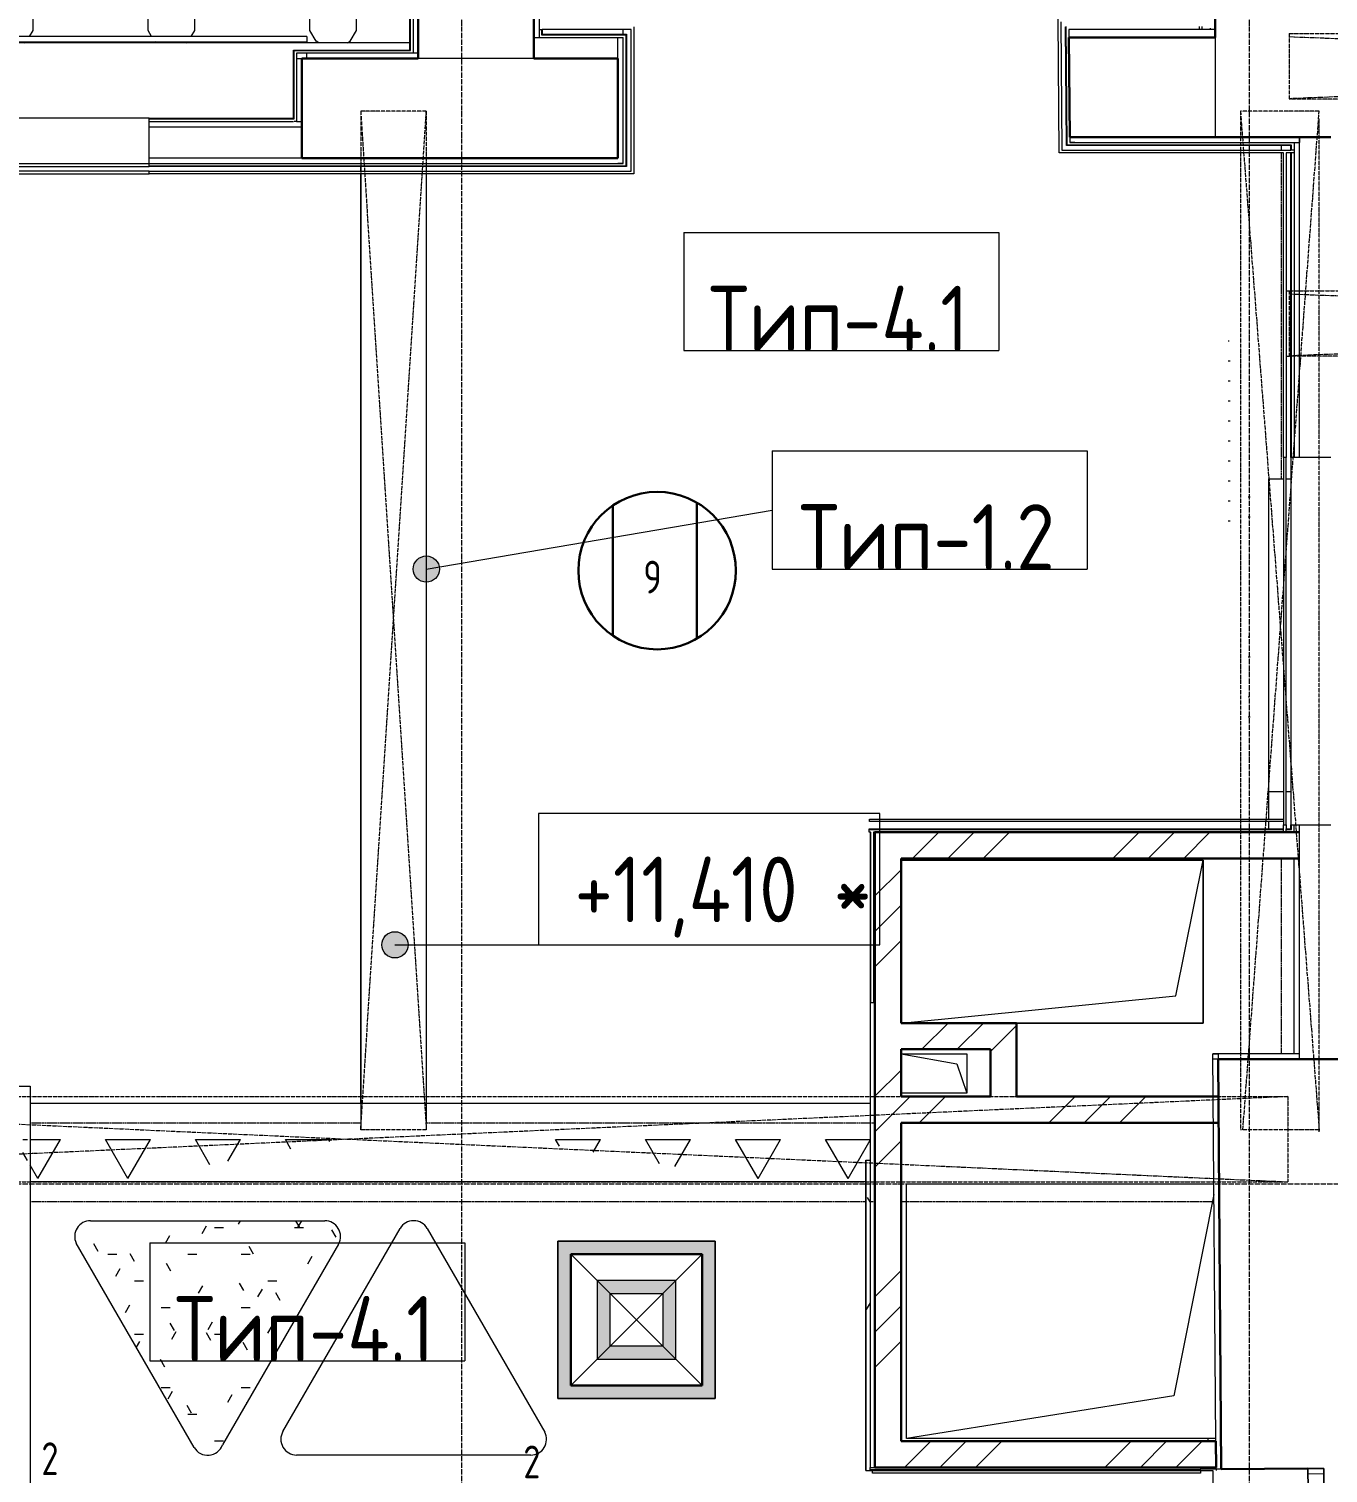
# Model space of a CAD drawing. Header units: millimetres. Extents: x -10438 to 68527, y -5058 to 44223.
# Drawn here: x 44200 to 49149, y 7192 to 12695 of the extents above; entities that cross this region are included whole.
import ezdxf

# ---------------------------------------------------------------- set-up
doc = ezdxf.new("R2010")
doc.units = ezdxf.units.MM
for name, pattern in [('ADSK_Линия сетки', [25, 20, -2.5, 0, -2.5]), ('ADSK_Штрих_ш3 п1_5', [4.5, 3, -1.5]), ('ADSK_Штрихпунктирная 2 точки_ш15 п1_5 п1_5 п1_5', [19.5, 15, -1.5, 0, -1.5, 0, -1.5])]:
    doc.linetypes.add(name, pattern=pattern)
for name, color, linetype, lineweight in [('_ Окна', 7, 'Continuous', 9), ('Аннотация', 7, 'Continuous', 20), ('Каркас', 7, 'Continuous', 18), ('Марки', 7, 'Continuous', 20), ('Обобщенные модели', 7, 'Continuous', 18), ('Окна', 7, 'Continuous', 9), ('Оси', 7, 'Continuous', 9), ('Отметки', 7, 'Continuous', 9), ('Перекрытие', 7, 'Continuous', 18), ('Потолки', 7, 'Continuous', 9), ('Потолки штриховка', 7, 'Continuous', 9), ('Стены внутренние', 7, 'Continuous', 18), ('Стены наружные', 7, 'Continuous', 18), ('Стены несущие', 7, 'Continuous', 30), ('Стены отделка', 7, 'Continuous', 30), ('Стены перегородки', 7, 'Continuous', 30), ('Стены штриховка', 7, 'Continuous', 9), ('Узлы', 7, 'Continuous', 18)]:
    doc.layers.add(name, color=color, linetype=linetype, lineweight=lineweight)
doc.layers.add('Линии', color=7, linetype='Continuous', lineweight=9, true_color=0x00a600)
doc.styles.add('GOST Common_2', font='GOST_Common.ttf', dxfattribs={"width": 0.9, "height": 250})
doc.styles.add('GOST Common_4', font='GOST_Common.ttf', dxfattribs={"width": 0.8, "height": 350})
doc.styles.add('GOST Common_B', font='', dxfattribs={"width": 0.9, "height": 250})
doc.styles.get('GOST Common_B').set_extended_font_data('GOST Common', bold=True)
pattern_1 = [(45, (0, 0), (-381.661, 381.661), []), (45, (134.94, 0), (0, 763.322), []), (45, (-134.94, 0), (0, 763.322), [])]
pattern_2 = [(0, (0, 0), (406.4, 101.6), [33.528, -271.272, 33.528, -271.272, -1625.6]), (0, (0, 0), (406.4, 101.6), [-609.6, 33.528, -576.072, 33.528, -271.272, -711.2]), (0, (0, 0), (406.4, 101.6), [-1524, 33.528, -169.672, 33.528, -474.472]), (120, (152.4, 50.8), (-291.18818, 301.15272), [33.528, -271.272, 33.528, -271.272, -1625.6]), (120, (152.4, 50.8), (-291.18818, 301.15272), [-609.6, 33.528, -576.072, 33.528, -271.272, -711.2]), (120, (152.4, 50.8), (-291.18818, 301.15272), [-1524, 33.528, -169.672, 33.528, -474.472]), (240, (203.2, 254), (-115.21182, -402.75272), [33.528, -271.272, 33.528, -271.272, -1625.6]), (240, (203.2, 254), (-115.21182, -402.75272), [-609.6, 33.528, -576.072, 33.528, -271.272, -711.2]), (240, (203.2, 254), (-115.21182, -402.75272), [-1524, 33.528, -169.672, 33.528, -474.472])]

# ---------------------------------------------------------------- blocks, each defined once
blk = doc.blocks.new('окна_rehau_однопольное_фрамуга_сверху - 840х2230 _глухое_ _нов_ ок-21-2202543-План потолков 3-го этажа')
at = {"layer": '_ Окна', "lineweight": 18}
for p, q in [((-440, 75), (-440, 135)), ((-440, 135), (-360, 135)), ((-360, 135), (-360, 75)), ((360, 135), (360, 75)), ((440, 135), (360, 135)), ((440, 75), (440, 135)), ((-360, 75), (-440, 75)), ((360, 75), (440, 75))]:
    blk.add_line(p, q, dxfattribs=at)
at = {"layer": '_ Окна'}
for p, q in [((-420, 75), (-420, 135)), ((420, 75), (420, 135)), ((-360, 105), (360, 105))]:
    blk.add_line(p, q, dxfattribs=at)
at = {"layer": 'Окна'}
for p, q in [((-440, 135), (-440, 75)), ((-360, 135), (-440, 135)), ((-360, 135), (360, 135)), ((440, 135), (360, 135)), ((440, 75), (440, 135)), ((-440, 75), (-360, 75)), ((360, 75), (-360, 75)), ((360, 75), (440, 75))]:
    blk.add_line(p, q, dxfattribs=at)
blk = doc.blocks.new('GM_Отверстие прямоугольное _в плите_ - Отверстие-V20-План потолков 3-го этажа')
at = {"layer": 'Обобщенные модели'}
for p, q in [((-75, -125), (-75, 125)), ((-75, 125), (75, 125)), ((-75, -125), (-75, 125)), ((-75, 125), (75, 125)), ((-37.5, 87.5), (75, 125)), ((75, 125), (75, -125)), ((75, 125), (75, -125)), ((-75, -125), (-37.5, 87.5))]:
    blk.add_line(p, q, dxfattribs=at)
blk = doc.blocks.new('GM_Отверстие прямоугольное _в плите_ - Отверстие-7241419-План потолков 3-го этажа')
at = {"layer": 'Обобщенные модели'}
for p, q in [((-310, 575), (-206.7, -471.7)), ((310, -575), (310, 575)), ((310, 575), (310, -575)), ((-310, 135), (-310, -575)), ((-310, -575), (-310, 135)), ((-206.7, -471.7), (310, -575)), ((-310, -575), (310, -575)), ((310, -575), (-310, -575))]:
    blk.add_line(p, q, dxfattribs=at)
blk = doc.blocks.new('GM_Отверстие прямоугольное _в плите_ - Отверстие-7250459-План потолков 3-го этажа')
at = {"layer": 'Обобщенные модели'}
for p, q in [((-589, 485), (590, 485)), ((-589, 485), (590, 485)), ((-428.3, 323.3), (590, 485)), ((590, 485), (590, -485)), ((590, 485), (590, -417.1)), ((-581.8, -444), (-428.3, 323.3)), ((590, -485), (-581.5, -485))]:
    blk.add_line(p, q, dxfattribs=at)
blk = doc.blocks.new('Высотные отметки - Рамка-12095-План потолков 3-го этажа')
at = {"layer": 'Аннотация'}
for p, q in [((-6.5, 0), (-6.5, 5)), ((-6.5, 5), (6.5, 5)), ((6.5, 5), (6.5, 0)), ((6.5, 0), (-6.5, 0))]:
    blk.add_line(p, q, dxfattribs=at)
blk = doc.blocks.new('ADSK_Марка_Потолок - ADSK_Марка и Смещение от уровня-155896-План потолков 3-го этажа')
at = {"layer": 'Марки'}
for p, q in [((-6, 4.5), (-6, 0)), ((-6, 4.5), (6, 4.5)), ((6, 4.5), (6, 0)), ((-6, 0), (6, 0))]:
    blk.add_line(p, q, dxfattribs=at)

msp = doc.modelspace()

# ---------------------------------------------------------------- hatches: boundary and pattern name
at = {"layer": 'Марки'}
h = msp.add_hatch(color=256, dxfattribs=at)
edge = h.paths.add_edge_path()
edge.add_arc((45713.912, 10636.542), 50, 0, 360)
at = {"layer": 'Отметки'}
h = msp.add_hatch(color=256, dxfattribs=at)
edge = h.paths.add_edge_path()
edge.add_arc((45594.28, 9205.161), 50, 0, 360)
at = {"layer": 'Потолки штриховка', "lineweight": 18}
h = msp.add_hatch(dxfattribs=at)
h.set_pattern_fill('FP_32', color=256, style=0, pattern_type=2)
h.set_pattern_definition([(0, (65.08, 0), (0, 177.8), [47.641, -260.317]), (60, (153.98, 23.82), (-153.9793, 88.9), [47.641, -260.317]), (120, (177.8, 112.72), (-153.9793, -88.9), [47.641, -260.317]), (30, (112.72, 0), (-0.0002, 355.6003), [47.641, -307.959]), (30, (23.82, 153.98), (-0.0002, 355.6003), [47.641, -307.959]), (150, (65.08, 0), (-307.9588, -177.8003), [47.641, -307.959]), (150, (153.98, 153.98), (-307.9588, -177.8003), [47.641, -307.959]), (90, (177.8, 65.08), (-307.959, 177.8), [47.641, -307.959]), (90, (0, 65.08), (-307.959, 177.8), [47.641, -307.959])])
h.paths.add_polyline_path([(42314.02, 12631.565), (42382.063, 12631.565), (42382.063, 12641.937), (45651.189, 12641.937), (45651.189, 14560.811), (45595.613, 14560.811), (45595.613, 14455.477), (43865.613, 14455.477), (43865.613, 14560.811), (43775, 14560.811), (43775, 14497.805), (42057, 14497.805), (42057, 12631.565)])
h.paths.add_polyline_path([(44482.223, 12645.656), (42460, 12645.656), (42460, 12665.656), (45258.396, 12665.656), (45258.396, 12645.656), (45204.957, 12645.656)])
h = msp.add_hatch(dxfattribs=at)
h.set_pattern_fill('FP_26', color=256, style=0, pattern_type=2)
h.set_pattern_definition([(0, (0, 762), (762, 76.2), [7.62, -373.38, 7.62, -373.38]), (0, (76.2, 91.44), (762, 76.2), [7.62, -220.98, 7.62, -525.78]), (0, (152.4, 106.68), (762, 76.2), [7.62, -68.58, 7.62, -678.18]), (0, (457.2, 60.96), (762, 76.2), [7.62, -220.98, 7.62, -525.78]), (0, (533.4, 45.72), (762, 76.2), [7.62, -68.58, 7.62, -678.18])])
h.paths.add_polyline_path([(48923.614, 9740.522), (48922.522, 9789.348), (48889.381, 9789.348), (48892.717, 9740.522)])
h.paths.add_polyline_path([(48818.629, 10825), (48821.065, 10789.348), (48923.614, 10789.348), (48923.614, 10980), (48818.629, 10980)])
h.paths.add_polyline_path([(48818.629, 10765.396), (48818.629, 10825), (48752.685, 11790.27), (48719.096, 11790.27), (48719.096, 10765.396)])
h.paths.add_polyline_path([(48857.709, 10252.959), (48822.701, 10765.396), (48818.629, 10765.396), (48818.629, 10266.877), (48821.936, 10252.959)])
h.paths.add_polyline_path([(48912.048, 9823.524), (48923.614, 9824.947), (48923.614, 10252.959), (48857.709, 10252.959), (48872.149, 10041.586), (48821.936, 10252.959), (48818.629, 10252.959), (48818.629, 10128.351), (48879.875, 9928.508)])
h.paths.add_polyline_path([(48923.614, 12231.937), (48970, 12231.937), (48970, 12248.091), (48968.115, 12249.937), (48923.614, 12249.937)])
at = {"layer": 'Потолки штриховка', "lineweight": 18, "true_color": 0x787878}
h = msp.add_hatch(dxfattribs=at)
h.set_pattern_fill('FP_51', color=8, style=0, pattern_type=2)
h.set_pattern_definition([(60, (0, 0), (-171.4499, 296.96), [171.45, -171.45]), (120, (0, 0), (-342.8999, 6e-05), [171.45, -171.45]), (0, (-85.72, 148.48), (171.45, 296.96), [171.45, -171.45])])
h.paths.add_polyline_path([(48744.357, 1895.057), (48762.511, 1895.057), (48760.235, 2195.057), (48672.038, 2195.057), (48672.038, 1895.057), (48744.207, 1895.057)])
h.paths.add_polyline_path([(44205, 1895.057), (44387.654, 1895.057), (44560.791, 2195.057), (44205, 2195.057), (44205, 2053.966)])
h.paths.add_polyline_path([(47525.589, 1895.057), (47698.726, 2195.057), (47498.726, 2195.057), (47325.589, 1895.057), (47514.677, 1895.057)])
h.paths.add_polyline_path([(46948.027, 1895.057), (47142.622, 1895.057), (46969.502, 2195.057), (46769.355, 2195.057), (46942.695, 1895.057)])
h.paths.add_polyline_path([(44195, 1895.057), (44195, 2195.057), (44177, 2194.295), (44177, 1895.057)])
h.paths.add_polyline_path([(45957.127, 1895.057), (46130.265, 2195.057), (45930.265, 2195.057), (45757.127, 1895.057), (45946.216, 1895.057)])
h.paths.add_polyline_path([(45379.566, 1895.057), (45574.16, 1895.057), (45401.041, 2195.057), (45200.894, 2195.057), (45374.234, 1895.057)])
h.paths.add_polyline_path([(48602.038, 1895.057), (48602.038, 2195.057), (48337.816, 2195.057), (48511.156, 1895.057), (48516.488, 1895.057)])
h.paths.add_polyline_path([(48612.038, 1895.057), (48620.038, 1895.057), (48620.038, 2195.057), (48612.038, 2195.057), (48612.038, 1912.818)])
h.paths.add_polyline_path([(47512.003, 3890), (48707.369, 3890), (48706.481, 4007.057), (48511.724, 4007.057), (48505.995, 3999.725), (48493.584, 3990.327), (48479.179, 3984.424), (48463.743, 3982.411), (47571.377, 3982.411), (47557.238, 3984.101), (47543.896, 3989.076), (47532.102, 3997.055), (47522.812, 4007.057), (47282.078, 4007.057), (47277.751, 4001.242), (47263.18, 3990.327), (47254.627, 3986.031), (47241.07, 3982.817), (47227.136, 3982.817), (47213.579, 3986.031), (47201.128, 3992.285), (47190.455, 4001.242), (47186.128, 4007.057), (46943.263, 4007.057), (46937.533, 3999.725), (46925.123, 3990.327), (46910.718, 3984.424), (46895.281, 3982.411), (46002.916, 3982.411), (45988.777, 3984.101), (45975.435, 3989.076), (45963.641, 3997.055), (45954.06, 4007.057), (45713.617, 4007.057), (45709.29, 4001.242), (45695.026, 3990.481), (45686.166, 3986.031), (45672.609, 3982.817), (45658.675, 3982.817), (45643.052, 3987.068), (45632.667, 3992.285), (45621.994, 4001.242), (45617.667, 4007.057), (45374.802, 4007.057), (45369.072, 3999.725), (45356.662, 3990.327), (45342.257, 3984.424), (45326.82, 3982.411), (44434.455, 3982.411), (44419.539, 3984.295), (44405.561, 3989.828), (44393.397, 3998.663), (44385.313, 4007.057), (44205, 4007.057), (44205, 3890), (47373.16, 3890)])
h.paths.add_polyline_path([(44195, 3890), (44195, 4007.057), (44177, 4007.057), (44177, 3890)])
h.paths.add_polyline_path([(48730.338, 3890), (48735.37, 3890), (48734.482, 4007.057), (48716.481, 4007.057), (48717.389, 3890), (48727.038, 3890)])
h.paths.add_polyline_path([(44177, 8302.057), (44195, 8302.057), (44195, 8602.057), (44177, 8600.946), (44177, 8459.429)])
h.paths.add_polyline_path([(44205, 8302.057), (44552.228, 8302.057), (45713.912, 8527.057), (46995.353, 8302.057), (47387.5, 8302.057), (47387.5, 8384.398), (47404.5, 8384.398), (47404.5, 8602.057), (44205, 8602.057), (44205, 8459.429)])
at = {"layer": 'Потолки штриховка', "lineweight": 18}
h = msp.add_hatch(dxfattribs=at)
h.set_pattern_fill('FP_64', color=256, style=0, pattern_type=2)
h.set_pattern_definition(pattern_2)
h.paths.add_polyline_path([(44878.765, 7260.521), (44893.774, 7261.805), (44907.99, 7266.788), (44920.516, 7275.155), (44932.692, 7290.48), (44937.5, 7299.749), (45379.566, 8064.832), (45385.249, 8079.325), (45387.026, 8094.791), (45384.779, 8110.195), (45378.658, 8124.508), (45369.072, 8136.774), (45356.662, 8146.172), (45342.257, 8152.075), (45326.82, 8154.087), (44434.455, 8154.088), (44419.539, 8152.204), (44405.561, 8146.671), (44393.397, 8137.836), (44383.812, 8126.254), (44377.407, 8112.652), (44374.586, 8097.886), (44375.524, 8082.881), (44380.164, 8068.581), (44829.226, 7290.48), (44838.334, 7278.482), (44850.143, 7269.13), (44863.909, 7263.014), (44871.112, 7261.805)])
at = {"layer": 'Стены внутренние', "lineweight": 9}
h = msp.add_hatch(dxfattribs=at)
h.set_pattern_fill('FP_1', color=256, style=0, pattern_type=2)
h.set_pattern_definition(pattern_1)
h.paths.add_polyline_path([(48681.572, 9534.429), (49039.096, 9534.429), (49039.096, 9634.429), (47422.5, 9634.429), (47422.5, 9534.429), (48672.5, 9534.429)])
h = msp.add_hatch(dxfattribs=at)
h.set_pattern_fill('FP_1', color=256, style=0, pattern_type=2)
h.set_pattern_definition(pattern_1)
h.paths.add_polyline_path([(47422.5, 7314.5), (47522.5, 7314.5), (47522.5, 9534.429), (47422.5, 9534.429), (47422.5, 7690.773)])
h = msp.add_hatch(dxfattribs=at)
h.set_pattern_fill('FP_1', color=256, style=0, pattern_type=2)
h.set_pattern_definition(pattern_1)
h.paths.add_polyline_path([(47522.5, 8807.057), (47862.5, 8807.057), (47862.5, 8907.057), (47522.5, 8907.057)])
h = msp.add_hatch(dxfattribs=at)
h.set_pattern_fill('FP_1', color=256, style=0, pattern_type=2)
h.set_pattern_definition(pattern_1)
h.paths.add_polyline_path([(47962.5, 8627.057), (47962.5, 8907.057), (47862.5, 8907.057), (47862.5, 8627.057)])
h = msp.add_hatch(dxfattribs=at)
h.set_pattern_fill('FP_1', color=256, style=0, pattern_type=2)
h.set_pattern_definition(pattern_1)
h.paths.add_polyline_path([(48613.946, 8527.057), (48731.419, 8527.057), (48730.338, 8627.057), (47522.5, 8627.057), (47522.5, 8527.057), (48095.895, 8527.057)])
h = msp.add_hatch(dxfattribs=at)
h.set_pattern_fill('FP_47', color=256, style=0, pattern_type=2)
h.set_pattern_definition(pattern_2)
h.paths.add_polyline_path([(47389.5, 7202.5), (47404.5, 7202.5), (47404.5, 8384.398), (47389.5, 8384.398), (47389.5, 7214.5)])
h = msp.add_hatch(dxfattribs=at)
h.set_pattern_fill('FP_1', color=256, style=0, pattern_type=2)
h.set_pattern_definition(pattern_1)
h.paths.add_polyline_path([(48457.262, 7214.5), (48722.139, 7214.5), (48721.38, 7314.5), (47422.5, 7314.5), (47422.5, 7214.5), (48095.895, 7214.5)])
at = {"layer": 'Узлы', "true_color": 0x939393}
h = msp.add_hatch(color=252, dxfattribs=at)
h.paths.add_polyline_path([(46764.366, 7476.291), (46814.366, 7476.291), (46814.366, 8076.291), (46214.366, 8076.291), (46214.366, 7476.291), (46736.296, 7476.291)])
h.paths.add_polyline_path([(46764.366, 7526.291), (46264.366, 7526.291), (46264.366, 8026.291), (46764.366, 8026.291), (46764.366, 7690.773)])
h.paths.add_polyline_path([(46364.366, 7626.291), (46664.366, 7626.291), (46664.366, 7926.291), (46364.366, 7926.291), (46364.366, 7676.291)])
h.paths.add_polyline_path([(46414.366, 7676.291), (46414.366, 7876.291), (46614.366, 7876.291), (46614.366, 7676.291)])

# ---------------------------------------------------------------- linework, layer by layer
at = {"layer": 'Каркас', "color": 8, "linetype": 'ADSK_Штрих_ш3 п1_5', "lineweight": 9, "true_color": 0x808080}
for p, q in [((48970, 12250.024), (48970, 12231.937)), ((48970, 12222.044), (48970, 10980)), ((45463.912, 12169.937), (45463.912, 12151.937)), ((45713.912, 12169.937), (45713.912, 12151.937)), ((45463.912, 12141.937), (45463.912, 8527.057)), ((45713.912, 12141.937), (45713.912, 8527.057)), ((48989.096, 11697.156), (49007.096, 11697.156)), ((48989.096, 11447.156), (49007.096, 11447.156)), ((48970, 9534.429), (48970, 8789.429)), ((44205, 8527.057), (45463.912, 8527.057)), ((45713.912, 8527.057), (47422.5, 8527.057)), ((44205, 8227.057), (47387.5, 8227.057)), ((47404.5, 8227.057), (47422.5, 8227.057)), ((47522.5, 8227.057), (48714.454, 8227.057))]:
    msp.add_line(p, q, dxfattribs=at)
at = {"layer": 'Линии', "color": 7, "linetype": 'ADSK_Штрихпунктирная 2 точки_ш15 п1_5 п1_5 п1_5'}
for p, q in [((49000.885, 12677.156), (55269.86, 12677.156)), ((55269.86, 12677.156), (49000.885, 12428.602)), ((49000.885, 12677.156), (49000.885, 12428.602)), ((49000.885, 12664.98), (55269.86, 12427.156)), ((45463.912, 8499.989), (45713.912, 12381.663)), ((45713.912, 12381.663), (45463.912, 12381.663)), ((45463.912, 12381.663), (45713.912, 8499.989)), ((45463.912, 12381.663), (45463.912, 8499.989)), ((45713.912, 12381.663), (45713.912, 8499.989)), ((49115, 12381.663), (48815, 12381.663)), ((48815, 12381.663), (49115.52, 8493.258)), ((48815, 12381.663), (48815, 8499.989)), ((48824.34, 8499.989), (49115, 12381.663)), ((55269.86, 12427.156), (49000.885, 12427.156)), ((49115.52, 8493.258), (49115.52, 12353.258)), ((49000.885, 11697.156), (55269.86, 11697.156)), ((55269.86, 11697.156), (49000.885, 11448.602)), ((49000.885, 11697.156), (49000.885, 11448.602)), ((49000.885, 11684.98), (55269.86, 11447.156)), ((55269.86, 11447.156), (49000.885, 11447.156)), ((41849.565, 8627.057), (48995, 8627.057)), ((41849.565, 8627.057), (48995, 8302.057)), ((48995, 8627.057), (41849.565, 8302.057)), ((48995, 8627.057), (48995, 8302.057)), ((45713.912, 8499.989), (45463.912, 8499.989)), ((49115, 8499.989), (48815, 8499.989)), ((41849.565, 8302.057), (48995, 8302.057))]:
    msp.add_line(p, q, dxfattribs=at)
at = {"layer": 'Линии', "color": 5, "lineweight": 30, "true_color": 0x0000ff}
for p, q in [((46424.472, 10878.945), (46424.472, 10382.564)), ((46744.472, 10371.802), (46744.472, 10889.706)), ((46764.366, 8026.291), (46264.366, 8026.291)), ((46264.366, 8026.291), (46264.366, 7526.291)), ((46764.366, 7526.291), (46764.366, 8026.291)), ((46264.366, 7526.291), (46764.366, 7526.291))]:
    msp.add_line(p, q, dxfattribs=at)
at = {"layer": 'Линии', "color": 7, "lineweight": 18}
for p, q in [((46214.366, 8076.291), (46814.366, 8076.291)), ((46214.366, 7476.291), (46214.366, 8076.291)), ((46814.366, 8076.291), (46814.366, 7476.291)), ((46264.366, 8026.291), (46764.366, 7526.291)), ((46764.366, 8026.291), (46264.366, 7526.291)), ((46814.366, 7476.291), (46214.366, 7476.291))]:
    msp.add_line(p, q, dxfattribs=at)
at = {"layer": 'Линии', "color": 7}
for p, q in [((46814.366, 8076.291), (46214.366, 8076.291)), ((46214.366, 8076.291), (46214.366, 7476.291)), ((46814.366, 7476.291), (46814.366, 8076.291)), ((46264.366, 7526.291), (46264.366, 8026.291)), ((46264.366, 8026.291), (46764.366, 8026.291)), ((46764.366, 8026.291), (46764.366, 7526.291)), ((46364.366, 7926.291), (46364.366, 7626.291)), ((46664.366, 7926.291), (46364.366, 7926.291)), ((46664.366, 7626.291), (46664.366, 7926.291)), ((46414.366, 7876.291), (46614.366, 7876.291)), ((46414.366, 7676.291), (46414.366, 7876.291)), ((46614.366, 7876.291), (46614.366, 7676.291)), ((46614.366, 7676.291), (46414.366, 7676.291)), ((46364.366, 7626.291), (46664.366, 7626.291)), ((46764.366, 7526.291), (46264.366, 7526.291)), ((46214.366, 7476.291), (46814.366, 7476.291))]:
    msp.add_line(p, q, dxfattribs=at)
at = {"layer": 'Линии', "color": 5, "lineweight": 30, "true_color": 0x0000ff}
msp.add_circle((46593, 10630.754), 300, dxfattribs=at)
at = {"layer": 'Марки'}
msp.add_line((45713.912, 10636.542), (47031.412, 10861.542), dxfattribs=at)
msp.add_circle((45713.912, 10636.542), 50, dxfattribs=at)
at = {"layer": 'Оси', "linetype": 'ADSK_Линия сетки'}
for p, q in [((45849.565, -4258.205), (45849.565, 44222.998)), ((48849.565, -4258.205), (48849.565, 44222.998)), ((-9638.275, 8295), (56004.853, 8295))]:
    msp.add_line(p, q, dxfattribs=at)
at = {"layer": 'Отметки', "lineweight": 20}
for p, q in [((45594.28, 9205.161), (46267.156, 9205.161)), ((46267.156, 9205.161), (46791.681, 9205.161))]:
    msp.add_line(p, q, dxfattribs=at)
at = {"layer": 'Отметки'}
msp.add_circle((45594.28, 9205.161), 50, dxfattribs=at)
at = {"layer": 'Перекрытие'}
for p, q in [((48923.614, 9684.429), (48923.614, 10980)), ((48923.614, 10980), (48979.096, 10980)), ((48989.096, 10980), (49007.096, 10980)), ((48923.614, 9789.348), (48979.096, 9789.348)), ((48989.096, 9789.348), (49007.096, 9789.348)), ((48923.614, 9646.429), (48923.614, 9674.429)), ((48691.319, 7325), (48691.399, 7314.5))]:
    msp.add_line(p, q, dxfattribs=at)
at = {"layer": 'Потолки'}
for p, q in [((46464.055, 12673.937), (46464.055, 12691.937)), ((45463.912, 12151.937), (45463.912, 12169.937)), ((45713.912, 12169.937), (45713.912, 12151.937)), ((45463.912, 8602.057), (45463.912, 12141.937)), ((45713.912, 12141.937), (45713.912, 8602.057)), ((47404.5, 9634.429), (47404.5, 8602.057)), ((44205, 8602.057), (47404.5, 8602.057)), ((47404.5, 8602.057), (47404.5, 8384.398)), ((47387.5, 8302.057), (44205, 8302.057)), ((44434.455, 8154.088), (45326.82, 8154.088)), ((45167.801, 7351.5), (45613.675, 8124.079)), ((45717.608, 8124.079), (46165.112, 7348.678)), ((44829.226, 7290.48), (44380.164, 8068.581)), ((45379.566, 8064.832), (44937.5, 7299.749)), ((46111.79, 7261.169), (45219.986, 7261.169))]:
    msp.add_line(p, q, dxfattribs=at)
for centre, radius, start, end in [((44434.455, 8094.1), 59.989, 90, 205.175166), ((45326.82, 8093.875), 60.213, 331.162078, 90), ((45665.642, 8094.088), 60, 29.990313, 150.009687), ((45219.986, 7321.382), 60.213, 150.009687, 270), ((46111.79, 7321.194), 59.989, 270, 27.268426), ((44881.192, 7320.471), 60, 209.990313, 339.795836)]:
    msp.add_arc(centre, radius, start, end, dxfattribs=at)
at = {"layer": 'Стены внутренние'}
for p, q in [((45258.396, 12665.656), (42460, 12665.656)), ((45258.396, 12665.656), (45258.396, 12645.656)), ((45651.22, 12641.937), (42382.063, 12641.937)), ((42460, 12645.656), (45258.396, 12645.656)), ((42958.5, 12181.937), (44658.5, 12181.937)), ((44658.5, 12151.937), (42958.5, 12151.937)), ((42958.5, 12141.937), (44658.5, 12141.937)), ((48979.096, 11061.937), (48979.096, 9684.429)), ((48989.096, 9661.937), (48989.096, 11061.937)), ((48979.096, 9674.429), (48979.096, 9661.937)), ((48722.192, 7207.485), (48722.23, 7202.5))]:
    msp.add_line(p, q, dxfattribs=at)
at = {"layer": 'Стены наружные'}
for p, q in [((44658.5, 12353.937), (42958.5, 12353.937)), ((42958.5, 12169.937), (44658.5, 12169.937)), ((49007.096, 11061.937), (49007.096, 9661.937)), ((48662.228, 7202.5), (48710.23, 7202.5)), ((48710.23, 7202.5), (48716.79, 6338.157))]:
    msp.add_line(p, q, dxfattribs=at)
at = {"layer": 'Стены несущие'}
for p, q in [((45683.189, 12581.937), (45683.189, 20091.318)), ((46123.189, 20085.573), (46123.189, 12581.937)), ((48719.096, 12661.937), (48719.096, 18585.573)), ((48164.592, 12281.937), (48161.488, 12661.937)), ((48719.096, 12661.937), (48161.488, 12661.937)), ((45240, 12581.937), (45683.189, 12581.937)), ((45240, 12581.937), (45240, 12201.937)), ((46123.189, 12581.937), (46443.933, 12581.937)), ((46443.933, 12581.937), (46443.933, 12201.937)), ((49159.096, 12281.937), (48164.592, 12281.937)), ((46443.933, 12201.937), (45240, 12201.937)), ((47422.5, 7214.5), (47422.5, 9634.429)), ((47422.5, 9634.429), (49039.096, 9634.429)), ((47522.5, 9534.429), (47522.5, 8907.057)), ((49039.096, 9534.429), (47522.5, 9534.429)), ((47522.5, 8907.057), (47962.5, 8907.057)), ((47962.5, 8907.057), (47962.5, 8627.057)), ((47522.5, 8807.057), (47522.5, 8627.057)), ((47862.5, 8807.057), (47522.5, 8807.057)), ((47862.5, 8627.057), (47862.5, 8807.057)), ((48742.192, 7207.637), (48730.338, 8769.429)), ((48730.338, 8769.429), (55094.537, 8769.429)), ((47522.5, 8627.057), (47862.5, 8627.057)), ((47962.5, 8627.057), (48731.419, 8627.057)), ((48731.419, 8627.057), (48731.419, 8527.057)), ((48731.419, 8527.057), (47522.5, 8527.057)), ((47522.5, 8527.057), (47522.5, 7314.5)), ((47522.5, 7314.5), (48721.38, 7314.5)), ((48722.139, 7214.5), (48721.38, 7314.5)), ((48722.139, 7214.5), (47422.5, 7214.5)), ((49072.182, 7210.141), (48742.192, 7207.637))]:
    msp.add_line(p, q, dxfattribs=at)
at = {"layer": 'Стены отделка', "lineweight": 9}
for p, q in [((45663.189, 20091.318), (45663.189, 12601.937)), ((46143.189, 20045.58), (46143.189, 12661.937)), ((45651.189, 12613.937), (45651.189, 19869.818)), ((48125.081, 12221.937), (48120.915, 12731.937)), ((48130.997, 12721.937), (48134.999, 12231.937)), ((46123.189, 12661.937), (46464.055, 12661.937)), ((46155.189, 12691.937), (46155.189, 12673.937)), ((46494.055, 12691.937), (46155.189, 12691.937)), ((46155.189, 12673.937), (46474.055, 12673.937)), ((46441.639, 12661.937), (46441.639, 12581.937)), ((46444.055, 12201.937), (46444.055, 12661.937)), ((46464.055, 12181.937), (46464.055, 12661.937)), ((46476.055, 12671.937), (46476.055, 12171.937)), ((46494.055, 12151.937), (46494.055, 12691.937)), ((46504.055, 12701.937), (46504.055, 12141.937)), ((48152.837, 12251.937), (48149.161, 12701.937)), ((48719.096, 12691.937), (48161.243, 12691.937)), ((48161.243, 12691.937), (48164.76, 12261.323)), ((48699.096, 12697.3), (48699.096, 12691.937)), ((45208, 12353.937), (45208, 12611.937)), ((45210, 12613.937), (45651.189, 12613.937)), ((45683.189, 12601.937), (45220, 12601.937)), ((45220, 12601.937), (45220, 12341.937)), ((45258.396, 12581.937), (45258.396, 12601.937)), ((45220, 12581.937), (45240, 12581.937)), ((44658.5, 12321.937), (44658.5, 12353.937)), ((44658.5, 12353.937), (45208, 12353.937)), ((45220, 12341.937), (45240, 12341.937)), ((49039.674, 12281.937), (49039.674, 12261.937)), ((48979.096, 12221.937), (48125.081, 12221.937)), ((48134.999, 12231.937), (49007.096, 12231.937)), ((49007.096, 12249.937), (48154.853, 12249.937)), ((48164.755, 12261.937), (49039.674, 12261.937)), ((48184.76, 12261.486), (48164.76, 12261.323)), ((48184.756, 12261.937), (48184.76, 12261.486)), ((48979.096, 11061.937), (48979.096, 12221.937)), ((49007.096, 12221.937), (48989.096, 12221.937)), ((48989.096, 12221.937), (48989.096, 11061.937)), ((49007.096, 12231.937), (49007.096, 12249.937)), ((49007.096, 11061.937), (49007.096, 12221.937)), ((49019.096, 12261.937), (49019.096, 12251.937)), ((44658.5, 12169.937), (44658.5, 12201.937)), ((44658.5, 12181.937), (46464.055, 12181.937)), ((46474.055, 12169.937), (44658.5, 12169.937)), ((46443.933, 12201.937), (46444.055, 12201.937)), ((46464.055, 12182.031), (46444.055, 12182.031)), ((44658.5, 12151.937), (46494.055, 12151.937)), ((44658.5, 12141.937), (44658.5, 12151.937)), ((46504.055, 12141.937), (44658.5, 12141.937)), ((48989.096, 11061.937), (48979.096, 11061.937)), ((49039.096, 11061.937), (49007.096, 11061.937)), ((47402.5, 9674.429), (47402.5, 9684.429)), ((47402.5, 9684.429), (48979.096, 9684.429)), ((48979.096, 9684.429), (48979.096, 9674.429)), ((47400.5, 9634.429), (47400.5, 9646.429)), ((47400.5, 9646.429), (48979.096, 9646.429)), ((47405.5, 9634.429), (47400.5, 9634.429)), ((48979.096, 9674.429), (47402.5, 9674.429)), ((47405.5, 8984.398), (47405.5, 9634.429)), ((47422.5, 9634.429), (47417.5, 9634.429)), ((47417.5, 9634.429), (47417.5, 8984.398)), ((48979.096, 9646.429), (48979.096, 9661.937)), ((48979.096, 9661.937), (48989.096, 9661.937)), ((48989.096, 9661.937), (48989.096, 9646.429)), ((48989.096, 9646.429), (49007.096, 9646.429)), ((49007.096, 9661.937), (49039.096, 9661.937)), ((49007.096, 9646.429), (49007.096, 9661.937)), ((49019.096, 8789.429), (49019.096, 9534.429)), ((47417.5, 8984.398), (47405.5, 8984.398)), ((48710.186, 8789.448), (48730.185, 8789.6)), ((48721.38, 7314.5), (48710.186, 8789.448)), ((48710.338, 8769.429), (48710.338, 8789.429)), ((49039.096, 8789.429), (48710.338, 8789.429)), ((48730.338, 8769.429), (48710.338, 8769.429)), ((48730.185, 8789.6), (48730.338, 8769.429)), ((43450, 8667.057), (44205, 8667.057)), ((44205, 8667.057), (44205, 3425)), ((47387.5, 7202.5), (47387.5, 8384.398)), ((47387.5, 8384.398), (47404.5, 8384.398)), ((47404.5, 8384.398), (47404.5, 7214.5)), ((47404.5, 7214.5), (47422.5, 7214.5)), ((48722.192, 7207.485), (48722.139, 7214.5)), ((47387.5, 7202.5), (48662.228, 7202.5)), ((47414, 7192.5), (47414, 7202.5)), ((48662.304, 7192.5), (47414, 7192.5)), ((48742.192, 7207.637), (48662.194, 7207.03)), ((48662.194, 7207.03), (48662.304, 7192.5))]:
    msp.add_line(p, q, dxfattribs=at)
at = {"layer": 'Стены перегородки', "lineweight": 18}
for p, q in [((44658.5, 12201.937), (44658.5, 12321.937)), ((44658.5, 12321.937), (45240, 12321.937)), ((49039.096, 12281.937), (49039.096, 11061.937)), ((45240, 12201.937), (44658.5, 12201.937)), ((49159.096, 11061.937), (49039.096, 11061.937)), ((49039.096, 9661.937), (49159.096, 9661.937)), ((49039.096, 9661.937), (49039.096, 8769.429))]:
    msp.add_line(p, q, dxfattribs=at)
at = {"layer": 'Стены штриховка'}
for p, q in [((45653.189, 12611.937), (45653.189, 19871.818)), ((46143.189, 12691.937), (46155.189, 12691.937)), ((46153.189, 12691.937), (46153.189, 12671.937)), ((46153.189, 12671.937), (46476.055, 12671.937)), ((46474.055, 12673.937), (46474.055, 12169.937)), ((46474.055, 12673.937), (46476.055, 12673.937)), ((46476.055, 12673.937), (46476.055, 12671.937)), ((48154.853, 12249.937), (48151.145, 12703.937)), ((48659.096, 12691.937), (48659.096, 12703.937)), ((48669.096, 12691.937), (48669.096, 12703.937)), ((48719.096, 12661.937), (48719.096, 12281.937)), ((45208, 12611.937), (45208, 12613.937)), ((45208, 12613.937), (45210, 12613.937)), ((45208, 12611.937), (45653.189, 12611.937)), ((45210, 12351.937), (45210, 12613.937)), ((46123.189, 12581.937), (45683.189, 12581.937)), ((44658.5, 12351.937), (45210, 12351.937)), ((44658.5, 12341.937), (45208, 12341.937)), ((45220, 12341.937), (45210, 12341.937)), ((49009.096, 12251.937), (48152.837, 12251.937)), ((48152.853, 12249.937), (48152.837, 12251.937)), ((48154.853, 12249.937), (48152.853, 12249.937)), ((49019.096, 12231.937), (49007.096, 12231.937)), ((49019.096, 12221.937), (49007.096, 12221.937)), ((49009.096, 12231.937), (49009.096, 12251.937)), ((49009.096, 11061.937), (49009.096, 12221.937)), ((49019.096, 12251.937), (49019.096, 11061.937)), ((46476.055, 12171.937), (44658.5, 12171.937)), ((46476.055, 12169.937), (46474.055, 12169.937)), ((46476.055, 12171.937), (46476.055, 12169.937)), ((47400.5, 9644.429), (48979.096, 9644.429)), ((47405.5, 9634.429), (47407.5, 9634.429)), ((47407.5, 8984.398), (47407.5, 9634.429)), ((48979.096, 9634.429), (48979.096, 9646.429)), ((48989.096, 9634.429), (48989.096, 9646.429)), ((48989.096, 9644.429), (49009.096, 9644.429)), ((49009.096, 9644.429), (49009.096, 9661.937)), ((49019.096, 9634.429), (49019.096, 9661.937)), ((47389.5, 7202.5), (47389.5, 8384.398)), ((47404.5, 7202.5), (47404.5, 7214.5)), ((48662.213, 7204.5), (47404.5, 7204.5))]:
    msp.add_line(p, q, dxfattribs=at)

# ---------------------------------------------------------------- block references
at = {"layer": 'Марки', "xscale": 99.99999999999993, "yscale": 99.99999999999993, "zscale": 99.99999999999993}
for p in [(47294.753, 11468.775), (47631.412, 10636.542), (45260.437, 7619.81)]:
    msp.add_blockref('ADSK_Марка_Потолок - ADSK_Марка и Смещение от уровня-155896-План потолков 3-го этажа', p, dxfattribs=at)
at = {"layer": 'Обобщенные модели'}
for name, p, rotation in [('GM_Отверстие прямоугольное _в плите_ - Отверстие-7241419-План потолков 3-го этажа', (48097.5, 9217.057), 90.00000000000078), ('GM_Отверстие прямоугольное _в плите_ - Отверстие-V20-План потолков 3-го этажа', (47647.5, 8714.429), 269.9999999999999), ('GM_Отверстие прямоугольное _в плите_ - Отверстие-7250459-План потолков 3-го этажа', (48132.449, 7810), 180)]:
    msp.add_blockref(name, p, dxfattribs=dict(at, rotation=rotation))
at = {"layer": 'Окна', "rotation": 270.4348437794067}
msp.add_blockref('окна_rehau_однопольное_фрамуга_сверху - 840х2230 _глухое_ _нов_ ок-21-2202543-План потолков 3-го этажа', (49000.524, 6769.585), dxfattribs=at)
at = {"layer": 'Отметки', "lineweight": 20, "extrusion": (0, 0, -1), "xscale": 99.99999999999993, "yscale": 99.99999999999993, "zscale": 99.99999999999993}
msp.add_blockref('Высотные отметки - Рамка-12095-План потолков 3-го этажа', (-46791.681, 9205.161), dxfattribs=at)

# ---------------------------------------------------------------- texts
at = {"layer": 'Аннотация', "lineweight": 9, "char_height": 125, "width": 175.5, "attachment_point": 5, "line_spacing_factor": 1.022766, "style": 'GOST Common_4'}
for s, insert in [('\\pt180,360,540,720,900,1080,1260,1440,1620,1800,1980,2160,2340,2520,2700,2880,3060,3240,3420,3600,3780,3960,4140,4320,4500,4680,4860,5040,5220,5400,5580,5760;9 ', (46575.824, 10605.995)), ('\\pt180,360,540,720,900,1080,1260,1440,1620,1800,1980,2160,2340,2520,2700,2880,3060,3240,3420,3600,3780,3960,4140,4320,4500,4680,4860,5040,5220,5400,5580,5760;2 ', (44280.264, 7247.338)), ('\\pt180,360,540,720,900,1080,1260,1440,1620,1800,1980,2160,2340,2520,2700,2880,3060,3240,3420,3600,3780,3960,4140,4320,4500,4680,4860,5040,5220,5400,5580,5760;2 ', (46116.003, 7235.192))]:
    msp.add_mtext(s, dxfattribs=dict(at, insert=insert))
at = {"layer": 'Марки', "lineweight": 9, "char_height": 250, "attachment_point": 5, "line_spacing_factor": 1.022766, "style": 'GOST Common_B'}
for s, insert, width in [('\\pt1143,2286,3429,4572,5715,6858,8001,9144,10287,11430,12573,13716,14859,16002,17145,18288,19431,20574,21717,22860,24003,25146,26289,27432,28575,29718,30861,32004,33147,34290,35433,36576;Тип-4.1', (47284.572, 11590.931), 1047.6), ('\\pt1143,2286,3429,4572,5715,6858,8001,9144,10287,11430,12573,13716,14859,16002,17145,18288,19431,20574,21717,22860,24003,25146,26289,27432,28575,29718,30861,32004,33147,34290,35433,36576;Тип-1.2', (47620.781, 10758.698), 1024.2), ('\\pt1143,2286,3429,4572,5715,6858,8001,9144,10287,11430,12573,13716,14859,16002,17145,18288,19431,20574,21717,22860,24003,25146,26289,27432,28575,29718,30861,32004,33147,34290,35433,36576;Тип-4.1', (45250.257, 7741.966), 1047.6)]:
    msp.add_mtext(s, dxfattribs=dict(at, insert=insert, width=width))
at = {"layer": 'Отметки', "lineweight": 20, "insert": (46278.696, 9541.061), "char_height": 250, "width": 1366.73497, "attachment_point": 1, "line_spacing_factor": 1.022761, "style": 'GOST Common_2'}
msp.add_mtext('+11,410 *', dxfattribs=at)

doc.saveas('drawing.dxf')
